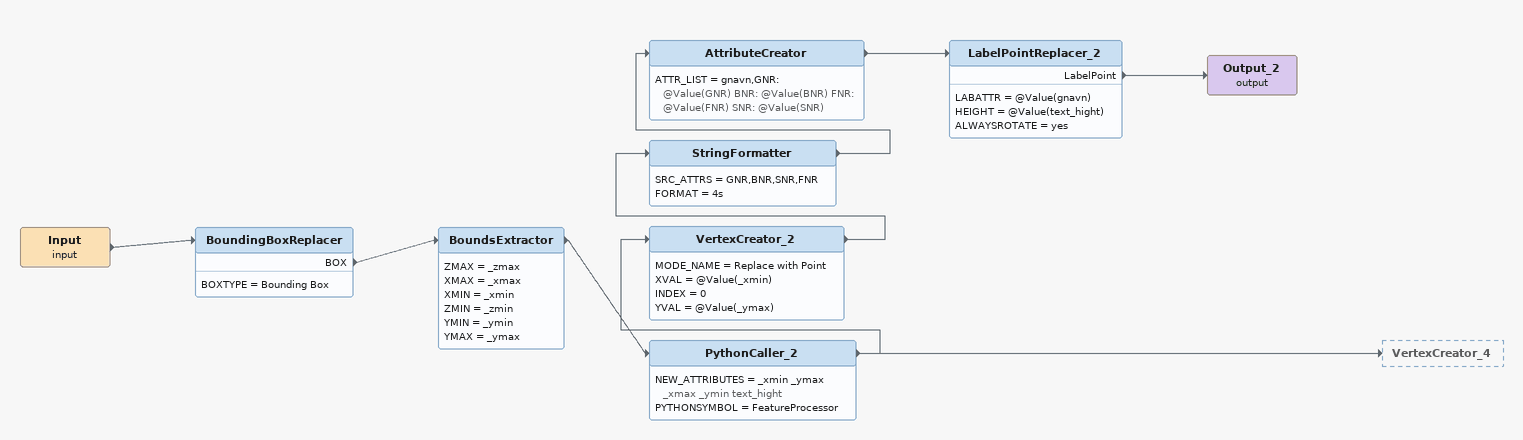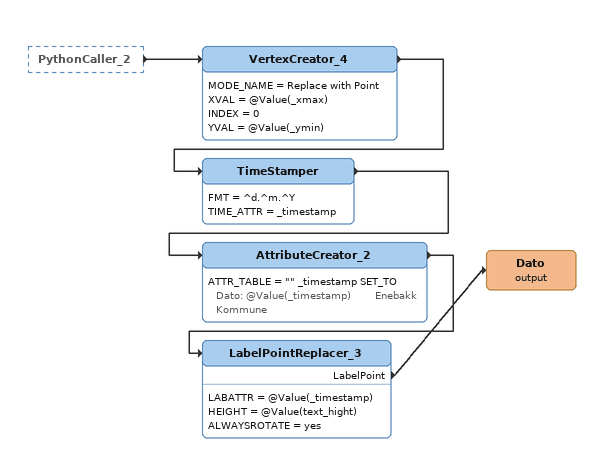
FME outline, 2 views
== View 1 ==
Input (input)
    -> BoundingBoxReplacer
BoundingBoxReplacer
    BOXTYPE = Bounding Box
    BOX -> BoundsExtractor
BoundsExtractor
    ZMAX = _zmax
    XMAX = _xmax
    XMIN = _xmin
    ZMIN = _zmin
    YMIN = _ymin
    YMAX = _ymax
    -> PythonCaller_2
PythonCaller_2
    NEW_ATTRIBUTES = _xmin _ymax _xmax _ymin text_hight
    PYTHONSYMBOL = FeatureProcessor
    -> VertexCreator_2
    -> VertexCreator_4
VertexCreator_2
    MODE_NAME = Replace with Point
    XVAL = @Value(_xmin)
    INDEX = 0
    YVAL = @Value(_ymax)
    -> StringFormatter
StringFormatter
    SRC_ATTRS = GNR,BNR,SNR,FNR
    FORMAT = 4s
    -> AttributeCreator
AttributeCreator
    ATTR_LIST = gnavn,GNR: @Value(GNR) BNR: @Value(BNR) FNR: @Value(FNR) SNR: @Value(SNR)
    -> LabelPointReplacer_2
LabelPointReplacer_2
    LABATTR = @Value(gnavn)
    HEIGHT = @Value(text_hight)
    ALWAYSROTATE = yes
    LabelPoint -> Output_2 (output)
Output_2 (output)

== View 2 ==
PythonCaller_2 [outside]
    -> VertexCreator_4
VertexCreator_4
    MODE_NAME = Replace with Point
    XVAL = @Value(_xmax)
    INDEX = 0
    YVAL = @Value(_ymin)
    -> TimeStamper
TimeStamper
    FMT = ^d.^m.^Y
    TIME_ATTR = _timestamp
    -> AttributeCreator_2
AttributeCreator_2
    ATTR_TABLE = "" _timestamp SET_TO Dato: @Value(_timestamp)        Enebakk Kommune
    -> LabelPointReplacer_3
LabelPointReplacer_3
    LABATTR = @Value(_timestamp)
    HEIGHT = @Value(text_hight)
    ALWAYSROTATE = yes
    LabelPoint -> Dato (output)
Dato (output)
